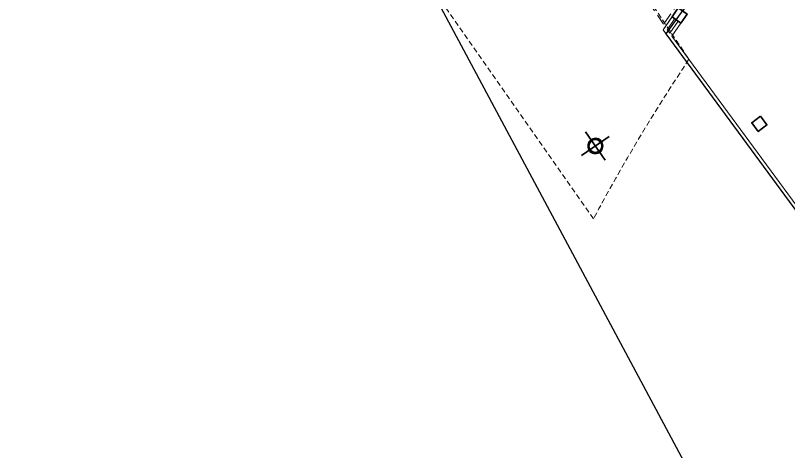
# Model space of a CAD drawing. Header units: metres. Extents: x 2 to 659295185, y -28 to 1124222152.
# Drawn here: x 655477.49 to 655513.14, y 1126157.53 to 1126177.63 of the extents above; entities that cross this region are included whole.
import ezdxf

# ---------------------------------------------------------------- set-up
doc = ezdxf.new("R2010")
doc.units = ezdxf.units.M
doc.header["$MEASUREMENT"] = 0
for name, pattern in [('CCSM_C1_CUERPO NS$0$CONTINUA', [0]), ('CCSM_C1_CUERPO NS$0$HIDDEN2', [0.1875, 0.125, -0.0625]), ('CCSM_XREF ESTRUCTURA15$0$RAYITAS', [0.375, 0.25, -0.125]), ('DASHED', [0.75, 0.5, -0.25])]:
    doc.linetypes.add(name, pattern=pattern)
doc.layers.get('0').update_dxf_attribs({"linetype": 'CONTINUOUS'})
for name, color, linetype in [('CCSM_C1_CUERPO NS$0$A-ALUCOBOND', 254, 'CONTINUOUS'), ('CCSM_C1_CUERPO NS$0$A-PARED', 2, 'CCSM_C1_CUERPO NS$0$CONTINUA'), ('CCSM_C1_CUERPO NS$0$A_INDICATIVOS', 8, 'CCSM_C1_CUERPO NS$0$HIDDEN2'), ('CCSM_C1_CUERPO NS$0$TEX-ROT', 7, 'CONTINUOUS'), ('CCSM_XREF ESTRUCTURA15$0$E-PROYECCION TECHO', 9, 'CCSM_XREF ESTRUCTURA15$0$RAYITAS'), ('CCSM_XREF KIOSKOSE$0$Kiosco General', 154, 'CONTINUOUS'), ('Parcelas', 140, 'CONTINUOUS')]:
    doc.layers.add(name, color=color, linetype=linetype)
doc.layers.add('CCSM_C1_CUERPO NS$0$A-AREAS COMERCIALES', color=151, linetype='CONTINUOUS', plot=False)
for name, color, linetype, lineweight in [('CCSM_XREF ESTRUCTURA15$0$E-CA-COLUMNA', 2, 'CONTINUOUS', 35), ('CCSM_XREF ESTRUCTURA15$0$E-CH-COLUMNA', 2, 'CONTINUOUS', 35), ('CCSM_XREF ESTRUCTURA15$0$E-CN-COLUMNA', 2, 'CONTINUOUS', 35)]:
    doc.layers.add(name, color=color, linetype=linetype, lineweight=lineweight)

# ---------------------------------------------------------------- blocks, each defined once
blk = doc.blocks.new('CCSM_C1_CUERPO NS$0$COLUMNAS DE ALUCOBOND')
at = {"layer": 'CCSM_C1_CUERPO NS$0$A-ALUCOBOND'}
for points in [[(-0.335, 0.012), (-0.335, 0.013), (-0.339, 0.013), (-0.339, 0.012), (-0.336, 0.012), (-0.336, -0.01), (-0.339, -0.01), (-0.339, -0.012), (-0.335, -0.012, 0.414214), (-0.335, -0.011)], [(0.334, 0.012), (0.334, 0.013), (0.338, 0.013), (0.338, 0.012), (0.335, 0.012), (0.335, -0.01), (0.338, -0.01), (0.338, -0.012), (0.335, -0.012, -0.414214), (0.334, -0.011)]]:
    blk.add_hatch(color=250, dxfattribs=at).paths.add_polyline_path(points)
h = blk.add_hatch(color=250, dxfattribs=at)
h.paths.add_polyline_path([(-0.315, 0.001, 0.292593), (-0.315, 0.001), (-0.319, 0.001, 0.269806), (-0.319, 0.001), (-0.315, 0, -0.355234), (-0.315, 0, 0.103259), (-0.315, 0)])
h.paths.add_polyline_path([(-0.315, 0, 0.111744), (-0.315, 0, -0.308278), (-0.315, 0), (-0.316, -0.001, 0.54849), (-0.316, -0.001), (-0.315, -0.002, 0.292593), (-0.315, -0.001)])
h = blk.add_hatch(color=250, dxfattribs=at)
h.paths.add_polyline_path([(0.315, 0.001, -0.292593), (0.315, 0.001), (0.319, 0.001, -0.269806), (0.319, 0.001), (0.314, 0, 0.355234), (0.314, 0, -0.103259), (0.314, 0)])
h.paths.add_polyline_path([(0.314, 0, -0.111744), (0.314, 0, 0.308278), (0.314, 0), (0.315, -0.001, -0.54849), (0.315, -0.001), (0.315, -0.002, -0.292593), (0.315, -0.001)])
for p, q in [((-0.352, 0.014), (-0.353, 0.014)), ((-0.33, 0.013), (-0.353, 0.013)), ((-0.349, 0.018), (-0.352, 0.015)), ((-0.348, 0.018), (-0.352, 0.014)), ((-0.333, 0.018), (-0.348, 0.018)), ((-0.335, -0.011), (-0.335, 0.012)), ((-0.335, 0.012), (-0.33, 0.012)), ((-0.334, 0.003), (-0.335, 0.003)), ((-0.325, 0.01), (-0.333, 0.018)), ((-0.33, 0.001), (-0.33, 0.012)), ((-0.327, 0.001), (-0.326, 0.001)), ((-0.326, 0.001), (-0.325, 0.001)), ((-0.325, 0.001), (-0.325, 0.01)), ((-0.325, 0.001), (-0.325, 0.001)), ((-0.324, 0.001), (-0.324, 0.001)), ((-0.323, 0.001), (-0.323, 0.001)), ((-0.322, 0.001), (-0.322, 0.001)), ((-0.322, 0.001), (-0.321, 0.001)), ((-0.321, 0.001), (-0.32, 0.001)), ((-0.32, 0.001), (-0.315, 0.001)), ((-0.319, 0.001), (-0.315, 0)), ((-0.315, 0), (-0.315, 0.001)), ((0.314, 0), (0.315, 0.001)), ((0.319, 0.001), (0.314, 0)), ((0.32, 0.001), (0.315, 0.001)), ((0.321, 0.001), (0.32, 0.001)), ((0.321, 0.001), (0.321, 0.001)), ((0.322, 0.001), (0.322, 0.001)), ((0.323, 0.001), (0.323, 0.001)), ((0.325, 0.001), (0.324, 0.001)), ((0.324, 0.001), (0.324, 0.001)), ((0.325, 0.01), (0.333, 0.018)), ((0.325, 0.001), (0.325, 0.01)), ((0.326, 0.001), (0.325, 0.001)), ((0.327, 0.001), (0.326, 0.001)), ((0.334, 0.012), (0.329, 0.012)), ((0.329, 0.001), (0.329, 0.012)), ((0.33, 0.013), (0.353, 0.013)), ((0.333, 0.018), (0.348, 0.018)), ((0.334, -0.011), (0.334, 0.012)), ((0.334, 0.003), (0.334, 0.003)), ((0.348, 0.018), (0.351, 0.014)), ((0.349, 0.018), (0.352, 0.015)), ((0.352, 0.014), (0.353, 0.014)), ((-0.335, -0.012), (-0.353, -0.012)), ((-0.335, -0.012), (-0.353, -0.012)), ((-0.352, -0.013), (-0.353, -0.013)), ((-0.348, -0.017), (-0.352, -0.013)), ((-0.349, -0.018), (-0.352, -0.014)), ((-0.337, -0.017), (-0.348, -0.017)), ((-0.33, -0.009), (-0.337, -0.017)), ((-0.334, -0.003), (-0.335, -0.003)), ((-0.33, -0.017), (-0.33, -0.002)), ((-0.33, -0.017), (-0.325, -0.017)), ((-0.326, -0.002), (-0.326, -0.002)), ((-0.325, -0.017), (-0.325, -0.002)), ((-0.325, -0.002), (-0.325, -0.002)), ((-0.324, -0.002), (-0.323, -0.002)), ((-0.324, -0.002), (-0.324, -0.002)), ((-0.323, -0.002), (-0.322, -0.002)), ((-0.322, -0.002), (-0.321, -0.002)), ((-0.321, -0.002), (-0.321, -0.002)), ((-0.32, -0.002), (-0.32, -0.002)), ((-0.319, -0.002), (-0.315, -0.002)), ((-0.315, 0), (-0.316, -0.001)), ((-0.316, -0.001), (-0.315, -0.002)), ((-0.315, 0), (-0.315, -0.001)), ((0.314, 0), (0.315, -0.001)), ((0.314, 0), (0.315, -0.001)), ((0.315, -0.001), (0.315, -0.002)), ((0.319, -0.002), (0.315, -0.002)), ((0.32, -0.002), (0.32, -0.002)), ((0.321, -0.002), (0.32, -0.002)), ((0.322, -0.002), (0.321, -0.002)), ((0.322, -0.002), (0.322, -0.002)), ((0.323, -0.002), (0.323, -0.002)), ((0.324, -0.002), (0.324, -0.002)), ((0.325, -0.017), (0.325, -0.002)), ((0.325, -0.002), (0.325, -0.002)), ((0.326, -0.002), (0.325, -0.002)), ((0.329, -0.017), (0.325, -0.017)), ((0.329, -0.017), (0.329, -0.002)), ((0.329, -0.009), (0.337, -0.017)), ((0.334, -0.003), (0.334, -0.003)), ((0.335, -0.012), (0.353, -0.012)), ((0.335, -0.012), (0.353, -0.012)), ((0.337, -0.017), (0.348, -0.017)), ((0.348, -0.017), (0.351, -0.013)), ((0.349, -0.018), (0.352, -0.014)), ((0.352, -0.013), (0.353, -0.013))]:
    blk.add_line(p, q, dxfattribs=at)
at = {"layer": 'CCSM_C1_CUERPO NS$0$A-ALUCOBOND', "color": 0}
for p, q in [((-0.339, 0.012), (-0.339, 0.013)), ((-0.335, 0.012), (-0.335, 0.013)), ((0.334, 0.012), (0.334, 0.013)), ((0.338, 0.012), (0.338, 0.013)), ((-0.339, -0.01), (-0.339, -0.012)), ((0.338, -0.01), (0.338, -0.012))]:
    blk.add_line(p, q, dxfattribs=at)
for points in [[(-0.339, -0.01), (-0.336, -0.01), (-0.336, 0.012), (-0.339, 0.012)], [(0.339, -0.01), (0.335, -0.01), (0.335, 0.012), (0.339, 0.012)]]:
    blk.add_lwpolyline(points, close=True, dxfattribs=at)
at = {"layer": 'CCSM_C1_CUERPO NS$0$A-ALUCOBOND'}
for points in [[(-0.33, -0.002), (-0.333, -0.002), (-0.333, -0.003, -0.414214), (-0.333, -0.003), (-0.334, -0.003, -0.414214), (-0.334, -0.003), (-0.335, 0, -0.446879), (-0.335, 0), (-0.334, 0, 0.414214), (-0.334, 0), (-0.334, 0, 0.414214), (-0.334, 0), (-0.335, 0, -0.446879), (-0.335, 0), (-0.334, 0.002, -0.414214), (-0.334, 0.003), (-0.333, 0.003, -0.414214), (-0.333, 0.002), (-0.333, 0.001), (-0.331, 0.001)], [(0.33, -0.002), (0.333, -0.002), (0.333, -0.003, 0.414214), (0.333, -0.003), (0.334, -0.003, 0.414214), (0.334, -0.003), (0.334, 0, 0.446879), (0.334, 0), (0.334, 0, -0.414214), (0.334, 0), (0.334, 0, -0.414214), (0.334, 0), (0.334, 0, 0.446879), (0.334, 0), (0.334, 0.002, 0.414214), (0.334, 0.003), (0.333, 0.003, 0.414214), (0.333, 0.002), (0.333, 0.001), (0.331, 0.001)]]:
    blk.add_lwpolyline(points, format="xyb", dxfattribs=at)
for points in [[(-0.331, 0.001, -0.165128), (-0.331, 0.001), (-0.331, 0.001, -0.571241), (-0.331, 0.001), (-0.331, 0.001, -0.103106), (-0.331, 0.001), (-0.33, -0.002, -0.165623), (-0.33, -0.002), (-0.33, -0.002, -0.549631), (-0.33, -0.002), (-0.33, -0.002, -0.119266), (-0.33, -0.002)], [(-0.33, 0.001, -0.165128), (-0.33, 0.001), (-0.33, 0.001, -0.571241), (-0.33, 0.001), (-0.33, 0.001, -0.103106), (-0.33, 0.001), (-0.329, -0.002, -0.165623), (-0.329, -0.002), (-0.329, -0.002, -0.549631), (-0.329, -0.002), (-0.329, -0.002, -0.119266), (-0.329, -0.002)], [(-0.329, 0.001, -0.165128), (-0.329, 0.001), (-0.329, 0.001, -0.571241), (-0.329, 0.001), (-0.329, 0.001, -0.103106), (-0.329, 0.001), (-0.328, -0.002, -0.165623), (-0.328, -0.002), (-0.328, -0.002, -0.549631), (-0.328, -0.002), (-0.328, -0.002, -0.119266), (-0.328, -0.002)], [(-0.328, 0.001, -0.165128), (-0.328, 0.001), (-0.328, 0.001, -0.571241), (-0.328, 0.001), (-0.328, 0.001, -0.103106), (-0.328, 0.001), (-0.327, -0.002, -0.165623), (-0.327, -0.002), (-0.327, -0.002, -0.549631), (-0.327, -0.002), (-0.328, -0.002, -0.119266), (-0.328, -0.002)], [(-0.327, 0.001, -0.165128), (-0.327, 0.001), (-0.327, 0.001, -0.571241), (-0.327, 0.001), (-0.327, 0.001, -0.103106), (-0.327, 0.001), (-0.326, -0.002, -0.165623), (-0.326, -0.002), (-0.326, -0.002, -0.549631), (-0.326, -0.002), (-0.327, -0.002, -0.119266), (-0.327, -0.002)], [(-0.326, 0.001, -0.165128), (-0.326, 0.001), (-0.326, 0.001, -0.571241), (-0.326, 0.001), (-0.326, 0.001, -0.103106), (-0.326, 0.001), (-0.325, -0.002, -0.165623), (-0.325, -0.002), (-0.325, -0.002, -0.549631), (-0.325, -0.002), (-0.326, -0.002, -0.119266), (-0.326, -0.002)], [(-0.325, 0.001, -0.165128), (-0.325, 0.001), (-0.324, 0.001, -0.571241), (-0.324, 0.001), (-0.324, 0.001, -0.103106), (-0.324, 0.001), (-0.324, -0.002, -0.165623), (-0.324, -0.002), (-0.324, -0.002, -0.549631), (-0.324, -0.002), (-0.324, -0.002, -0.119266), (-0.324, -0.002)], [(-0.325, 0.001, -0.165128), (-0.325, 0.001), (-0.325, 0.001, -0.571241), (-0.325, 0.001), (-0.325, 0.001, -0.103106), (-0.325, 0.001), (-0.324, -0.002, -0.165623), (-0.324, -0.002), (-0.325, -0.002, -0.549631), (-0.325, -0.002), (-0.325, -0.002, -0.119266), (-0.325, -0.002)], [(-0.324, 0.001, -0.165128), (-0.324, 0.001), (-0.324, 0.001, -0.571241), (-0.324, 0.001), (-0.323, 0.001, -0.103106), (-0.323, 0.001), (-0.323, -0.002, -0.165623), (-0.323, -0.002), (-0.323, -0.002, -0.549631), (-0.323, -0.002), (-0.323, -0.002, -0.119266), (-0.323, -0.002)], [(-0.323, 0.001, -0.165128), (-0.323, 0.001), (-0.323, 0.001, -0.571241), (-0.323, 0.001), (-0.322, 0.001, -0.103106), (-0.322, 0.001), (-0.322, -0.002, -0.165623), (-0.322, -0.002), (-0.322, -0.002, -0.549631), (-0.322, -0.002), (-0.322, -0.002, -0.119266), (-0.322, -0.002)], [(-0.322, 0.001, -0.165128), (-0.322, 0.001), (-0.322, 0.001, -0.571241), (-0.322, 0.001), (-0.322, 0.001, -0.103106), (-0.322, 0.001), (-0.321, -0.002, -0.165623), (-0.321, -0.002), (-0.321, -0.002, -0.549631), (-0.321, -0.002), (-0.321, -0.002, -0.119266), (-0.321, -0.002)], [(-0.321, 0.001, -0.165128), (-0.321, 0.001), (-0.321, 0.001, -0.571241), (-0.321, 0.001), (-0.321, 0.001, -0.103106), (-0.321, 0.001), (-0.32, -0.002, -0.165623), (-0.32, -0.002), (-0.32, -0.002, -0.549631), (-0.32, -0.002), (-0.321, -0.002, -0.119266), (-0.321, -0.002)], [(-0.32, 0.001, -0.165128), (-0.32, 0.001), (-0.32, 0.001, -0.571241), (-0.32, 0.001), (-0.32, 0.001, -0.103106), (-0.32, 0.001), (-0.319, -0.002, -0.165623), (-0.319, -0.002), (-0.32, -0.002, -0.549631), (-0.32, -0.002), (-0.32, -0.002, -0.119266), (-0.32, -0.002)], [(0.32, 0.001, 0.165128), (0.32, 0.001), (0.32, 0.001, 0.571241), (0.32, 0.001), (0.32, 0.001, 0.103106), (0.32, 0.001), (0.319, -0.002, 0.165623), (0.319, -0.002), (0.319, -0.002, 0.549631), (0.319, -0.002), (0.32, -0.002, 0.119266), (0.32, -0.002)], [(0.321, 0.001, 0.165128), (0.321, 0.001), (0.321, 0.001, 0.571241), (0.321, 0.001), (0.321, 0.001, 0.103106), (0.321, 0.001), (0.32, -0.002, 0.165623), (0.32, -0.002), (0.32, -0.002, 0.549631), (0.32, -0.002), (0.32, -0.002, 0.119266), (0.32, -0.002)], [(0.322, 0.001, 0.165128), (0.322, 0.001), (0.322, 0.001, 0.571241), (0.322, 0.001), (0.321, 0.001, 0.103106), (0.321, 0.001), (0.321, -0.002, 0.165623), (0.321, -0.002), (0.321, -0.002, 0.549631), (0.321, -0.002), (0.321, -0.002, 0.119266), (0.321, -0.002)], [(0.323, 0.001, 0.165128), (0.323, 0.001), (0.323, 0.001, 0.571241), (0.323, 0.001), (0.322, 0.001, 0.103106), (0.322, 0.001), (0.322, -0.002, 0.165623), (0.322, -0.002), (0.322, -0.002, 0.549631), (0.322, -0.002), (0.322, -0.002, 0.119266), (0.322, -0.002)], [(0.324, 0.001, 0.165128), (0.324, 0.001), (0.323, 0.001, 0.571241), (0.323, 0.001), (0.323, 0.001, 0.103106), (0.323, 0.001), (0.322, -0.002, 0.165623), (0.322, -0.002), (0.323, -0.002, 0.549631), (0.323, -0.002), (0.323, -0.002, 0.119266), (0.323, -0.002)], [(0.324, 0.001, 0.165128), (0.324, 0.001), (0.324, 0.001, 0.571241), (0.324, 0.001), (0.324, 0.001, 0.103106), (0.324, 0.001), (0.323, -0.002, 0.165623), (0.323, -0.002), (0.323, -0.002, 0.549631), (0.323, -0.002), (0.324, -0.002, 0.119266), (0.324, -0.002)], [(0.325, 0.001, 0.165128), (0.325, 0.001), (0.325, 0.001, 0.571241), (0.325, 0.001), (0.325, 0.001, 0.103106), (0.325, 0.001), (0.324, -0.002, 0.165623), (0.324, -0.002), (0.324, -0.002, 0.549631), (0.324, -0.002), (0.325, -0.002, 0.119266), (0.325, -0.002)], [(0.326, 0.001, 0.165128), (0.326, 0.001), (0.326, 0.001, 0.571241), (0.326, 0.001), (0.326, 0.001, 0.103106), (0.326, 0.001), (0.325, -0.002, 0.165623), (0.325, -0.002), (0.325, -0.002, 0.549631), (0.325, -0.002), (0.325, -0.002, 0.119266), (0.325, -0.002)], [(0.327, 0.001, 0.165128), (0.327, 0.001), (0.327, 0.001, 0.571241), (0.327, 0.001), (0.327, 0.001, 0.103106), (0.327, 0.001), (0.326, -0.002, 0.165623), (0.326, -0.002), (0.326, -0.002, 0.549631), (0.326, -0.002), (0.326, -0.002, 0.119266), (0.326, -0.002)], [(0.328, 0.001, 0.165128), (0.328, 0.001), (0.328, 0.001, 0.571241), (0.328, 0.001), (0.328, 0.001, 0.103106), (0.328, 0.001), (0.327, -0.002, 0.165623), (0.327, -0.002), (0.327, -0.002, 0.549631), (0.327, -0.002), (0.327, -0.002, 0.119266), (0.327, -0.002)], [(0.329, 0.001, 0.165128), (0.329, 0.001), (0.329, 0.001, 0.571241), (0.329, 0.001), (0.329, 0.001, 0.103106), (0.329, 0.001), (0.328, -0.002, 0.165623), (0.328, -0.002), (0.328, -0.002, 0.549631), (0.328, -0.002), (0.328, -0.002, 0.119266), (0.328, -0.002)], [(0.33, 0.001, 0.165128), (0.33, 0.001), (0.33, 0.001, 0.571241), (0.33, 0.001), (0.329, 0.001, 0.103106), (0.329, 0.001), (0.329, -0.002, 0.165623), (0.329, -0.002), (0.329, -0.002, 0.549631), (0.329, -0.002), (0.329, -0.002, 0.119266), (0.329, -0.002)], [(0.331, 0.001, 0.165128), (0.331, 0.001), (0.331, 0.001, 0.571241), (0.331, 0.001), (0.33, 0.001, 0.103106), (0.33, 0.001), (0.33, -0.002, 0.165623), (0.33, -0.002), (0.33, -0.002, 0.549631), (0.33, -0.002), (0.33, -0.002, 0.119266), (0.33, -0.002)]]:
    blk.add_lwpolyline(points, format="xyb", close=True, dxfattribs=at)
for points in [[(-0.331, 0.001), (-0.33, 0.001)], [(-0.33, 0.001), (-0.329, 0.001)], [(-0.329, 0.001), (-0.328, 0.001)], [(-0.328, 0.001), (-0.327, 0.001)], [(0.328, 0.001), (0.327, 0.001)], [(0.329, 0.001), (0.328, 0.001)], [(0.329, 0.001), (0.329, 0.001)], [(0.33, 0.001), (0.33, 0.001)], [(-0.329, -0.002), (-0.33, -0.002)], [(-0.328, -0.002), (-0.329, -0.002)], [(-0.328, -0.002), (-0.328, -0.002)], [(-0.327, -0.002), (-0.327, -0.002)], [(0.326, -0.002), (0.327, -0.002)], [(0.327, -0.002), (0.328, -0.002)], [(0.328, -0.002), (0.329, -0.002)], [(0.329, -0.002), (0.33, -0.002)]]:
    blk.add_lwpolyline(points, dxfattribs=at)
at = {"layer": 'CCSM_C1_CUERPO NS$0$A-ALUCOBOND', "color": 1}
for points in [[(-0.325, -0.002), (-0.325, -0.024), (-0.3, -0.024), (-0.3, 0.025), (-0.325, 0.025), (-0.325, 0.001)], [(-0.321, -0.002), (-0.321, -0.021), (-0.304, -0.021), (-0.304, 0.021), (-0.321, 0.021), (-0.321, 0.001)], [(0.325, -0.002), (0.325, -0.024), (0.3, -0.024), (0.3, 0.025), (0.325, 0.025), (0.325, 0.001)], [(0.321, -0.002), (0.321, -0.021), (0.304, -0.021), (0.304, 0.021), (0.321, 0.021), (0.321, 0.001)]]:
    blk.add_lwpolyline(points, dxfattribs=at)
at = {"layer": 'CCSM_C1_CUERPO NS$0$A-ALUCOBOND'}
for centre, radius, start, end in [((0, 0), 0.354, 90.0148, 177.8483), ((-0.353, 0.013), 0.000616, 177.5286, 270), ((-0.053, 0.001), 0.3, 177.4071, 177.5286), ((-0.352, 0.015), 0.000616, 133.5778, 177.4071), ((-0.352, 0.015), 0.000616, 270, 313.5778), ((-0.001, 0.002), 0.348, 89.9001, 177.2477), ((-0.33, 0.012), 0.000616, 0, 90), ((-0.319, 0.001), 0.000616, 199.109, 259.5059), ((-0.315, 0.001), 0.000246, 24.7635, 90), ((0, 0), 0.354, 2.1517, 89.9852), ((0.001, 0.002), 0.348, 2.7523, 90.0999), ((0.315, 0.001), 0.000246, 90, 155.2365), ((0.319, 0.001), 0.000616, 280.4941, 340.891), ((0.33, 0.012), 0.000616, 90, 180), ((0.352, 0.015), 0.000616, 226.4222, 270), ((0.053, 0.001), 0.3, 2.4714, 2.5929), ((0.352, 0.015), 0.000616, 2.5929, 46.4222), ((0.353, 0.013), 0.000616, 270, 2.4714), ((-0.353, -0.013), 0.000616, 90, 182.4714), ((0, 0), 0.354, 182.1102, 269.9862), ((-0.053, 0), 0.3, 182.4714, 182.5929), ((-0.352, -0.014), 0.000616, 182.5929, 226.4222), ((-0.352, -0.014), 0.000616, 46.4222, 90), ((-0.002, -0.002), 0.347, 182.5979, 270.3744), ((-0.335, -0.011), 0.000616, 270, 0), ((-0.315, -0.001), 0.000246, 114.1515, 229.1287), ((-0.315, 0), 0.000246, 335.2365, 24.7635), ((-0.315, 0), 0.0000616, 294.1515, 78.9412), ((-0.315, -0.001), 0.000246, 270, 335.2365), ((0, 0), 0.354, 270.0138, 357.8898), ((0.002, -0.002), 0.347, 269.6256, 357.4021), ((0.315, 0), 0.000246, 155.2365, 204.7635), ((0.314, 0), 0.0000616, 101.0588, 245.8485), ((0.315, -0.001), 0.000246, 204.7635, 270), ((0.315, -0.001), 0.000246, 310.8713, 65.8485), ((0.335, -0.011), 0.000616, 180, 270), ((0.352, -0.014), 0.000616, 90, 133.5778), ((0.053, 0), 0.3, 357.4071, 357.5286), ((0.352, -0.014), 0.000616, 313.5778, 357.4071), ((0.353, -0.013), 0.000616, 357.5286, 90)]:
    blk.add_arc(centre, radius, start, end, dxfattribs=at)
blk = doc.blocks.new('CCSM_XREF ESTRUCTURA15$0$CCSM_COLUMNA REC')
at = {"layer": 'CCSM_XREF ESTRUCTURA15$0$E-CA-COLUMNA'}
blk.add_lwpolyline([(-0.25, -0.25), (0.25, -0.25), (0.25, 0.25), (-0.25, 0.25)], close=True, dxfattribs=at)
blk = doc.blocks.new('CCSM_XREF ESTRUCTURA15$0$CCSM_COLUM REDONDA')
at = {"color": 5}
for p, q in [((0, 0.774), (0, -0.774)), ((-0.789, 0), (0.789, 0))]:
    blk.add_line(p, q, dxfattribs=at)
blk.add_circle((0, 0), 0.3)

msp = doc.modelspace()

# ---------------------------------------------------------------- linework, layer by layer
for points in [[(655524.5787, 1126195.7468), (655539.0051, 1126176.1587), (655518.8754, 1126161.3334), (655507.4987, 1126176.776), (655508.793, 1126178.5898), (655511.8034, 1126182.5641), (655513.0356, 1126184.0759), (655514.4291, 1126185.7131), (655515.1944, 1126186.5815), (655515.877, 1126187.3262), (655517.29, 1126188.8437), (655518.3436, 1126189.9339), (655520.0432, 1126191.6229), (655521.3865, 1126192.9001), (655522.237, 1126193.6837), (655523.1271, 1126194.4838), (655523.8599, 1126195.1278), (655524.5787, 1126195.7468), (655524.6051, 1126195.7109)], [(655515.8719, 1126187.3331), (655529.3428, 1126169.0426), (655518.8765, 1126161.332), (655507.5003, 1126176.7782), (655508.7948, 1126178.5886), (655512.3024, 1126183.1838), (655515.8719, 1126187.3331)]]:
    msp.add_lwpolyline(points)
msp.add_circle((655504.231, 1126171.6143), 0.3)
msp.add_circle((655504.231, 1126171.6143), 0.3)
at = {"layer": 'CCSM_C1_CUERPO NS$0$A-AREAS COMERCIALES', "lineweight": 5}
msp.add_lwpolyline([(655529.3428, 1126169.0426), (655515.8719, 1126187.3331, 0.0316405), (655508.2591, 1126177.8336), (655508.0543, 1126177.977), (655507.358, 1126176.9714), (655507.391, 1126176.9223), (655518.8753, 1126161.3334)], format="xyb", close=True, dxfattribs=at)
at = {"layer": 'CCSM_C1_CUERPO NS$0$A-PARED', "lineweight": 5}
for p, q in [((655507.7676, 1126177.5673), (655507.358, 1126176.9714)), ((655507.8912, 1126177.4823), (655507.5421, 1126176.9744))]:
    msp.add_line(p, q, dxfattribs=at)
for points in [[(655508.0544, 1126177.3666), (655507.6641, 1126176.8088)], [(655508.1773, 1126177.2806), (655507.758, 1126176.6813)], [(655507.358, 1126176.9714), (655518.8754, 1126161.3334)], [(655507.5421, 1126176.9744), (655507.6641, 1126176.8088)], [(655507.758, 1126176.6813), (655518.0769, 1126162.6704)]]:
    msp.add_lwpolyline(points, dxfattribs=at)
at = {"layer": 'CCSM_C1_CUERPO NS$0$A_INDICATIVOS', "lineweight": 5}
for radius in [0.35, 0.3]:
    msp.add_circle((655504.231, 1126171.6143), radius, dxfattribs=at)
at = {"layer": 'CCSM_XREF ESTRUCTURA15$0$E-PROYECCION TECHO', "lineweight": 5}
msp.add_lwpolyline([(655504.1428, 1126168.2532), (655488.7466, 1126190.243), (655495.8427, 1126194.5525), (655508.5487, 1126175.6077, 0.0248195), (655504.1428, 1126168.2532)], format="xyb", dxfattribs=at)
at = {"layer": 'CCSM_XREF KIOSKOSE$0$Kiosco General', "linetype": 'DASHED', "lineweight": 5}
msp.add_lwpolyline([(655553.9844, 1126227.1727), (655561.0349, 1126215.6029, 0.1763536), (655507.3778, 1126177.2268), (655497.1024, 1126192.4818)], format="xyb", close=True, dxfattribs=at)
at = {"layer": 'Parcelas', "lineweight": -3}
msp.add_lwpolyline([(655407, 1126373), (655419, 1126334), (655427, 1126311), (655450, 1126258), (655470, 1126227), (655488, 1126195), (655518, 1126139), (655542, 1126099), (655569, 1126079), (655592, 1126071), (655606, 1126082), (655630, 1126102), (655649, 1126122), (655663, 1126152), (655658, 1126217), (655647, 1126289), (655665, 1126303), (655670, 1126341)], dxfattribs=at)

# ---------------------------------------------------------------- block references
at = {"layer": 'CCSM_C1_CUERPO NS$0$TEX-ROT', "lineweight": 5, "rotation": 123.8733586867994}
msp.add_blockref('CCSM_C1_CUERPO NS$0$COLUMNAS DE ALUCOBOND', (655504.231, 1126171.6143), dxfattribs=at)
at = {"layer": 'CCSM_XREF ESTRUCTURA15$0$E-CH-COLUMNA', "lineweight": 5, "xscale": -1, "rotation": 304.9979188005445}
msp.add_blockref('CCSM_XREF ESTRUCTURA15$0$CCSM_COLUM REDONDA', (655504.231, 1126171.6143), dxfattribs=at)
at = {"layer": 'CCSM_XREF ESTRUCTURA15$0$E-CN-COLUMNA', "lineweight": 5}
for p, rotation in [((655508.1158, 1126177.6288), 55.0203718660178), ((655511.7934, 1126172.6354), 216.371287891256)]:
    msp.add_blockref('CCSM_XREF ESTRUCTURA15$0$CCSM_COLUMNA REC', p, dxfattribs=dict(at, rotation=rotation))

doc.saveas('drawing.dxf')
